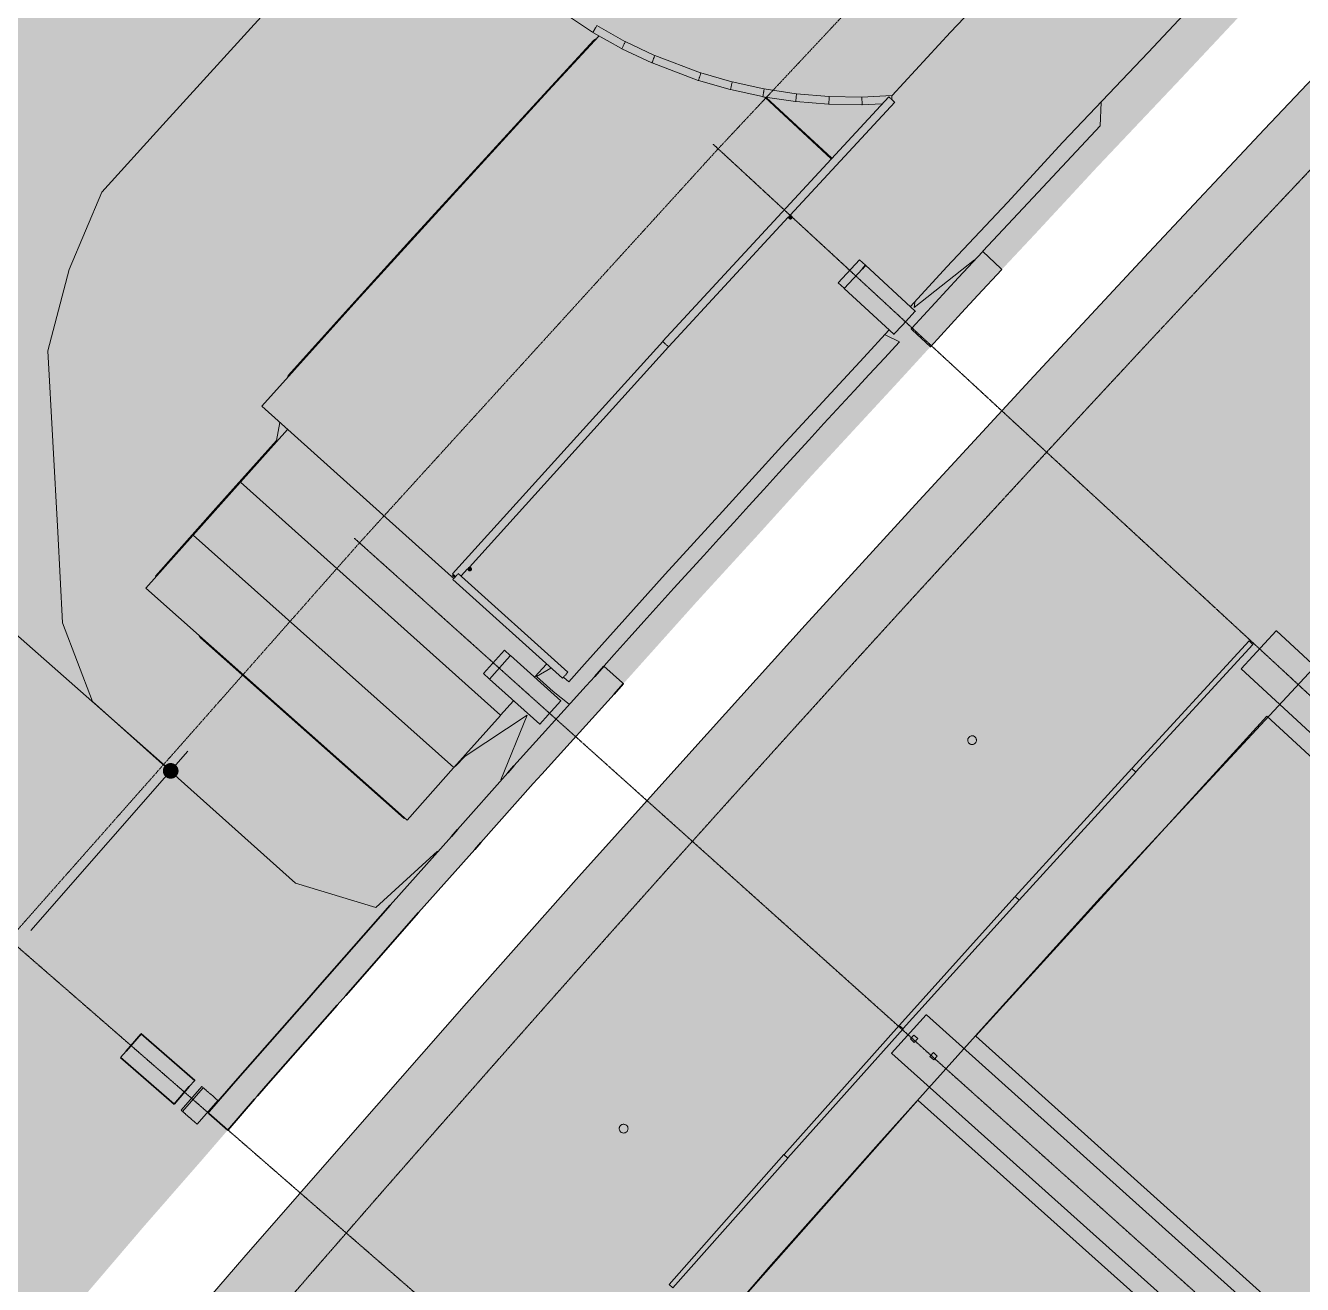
# Model space of a CAD drawing. Header units: millimetres. Extents: x -31757 to 121236, y -27283 to 59400.
# Drawn here: x 46395 to 53707, y 37704 to 44913 of the extents above; entities that cross this region are included whole.
import ezdxf

# ---------------------------------------------------------------- set-up
doc = ezdxf.new("R2010")
doc.units = ezdxf.units.MM
doc.linetypes.add('DASHDOT', pattern=[3.556, 2.54, -0.508, 0, -0.508])
doc.linetypes.add('PHANTOM', pattern=[6.35, 3.175, -0.635, 0.635, -0.635, 0.635, -0.635])
for name, color, linetype, lineweight in [('01_切断（構造・壁）', 7, 'Continuous', 35), ('02_切断（家具）', 8, 'Continuous', 18), ('06_部屋の色', 8, 'Continuous', 0), ('10_見えがかり', 7, 'Continuous', 13), ('11_見えがかり（家具）', 8, 'Continuous', 9), ('20_上部（屋根の外形・梁）', 8, 'PHANTOM', 9), ('40_通り芯', 1, 'DASHDOT', 9), ('50_寸法', 3, 'Continuous', 9)]:
    doc.layers.add(name, color=color, linetype=linetype, lineweight=lineweight)

msp = doc.modelspace()

# ---------------------------------------------------------------- hatches: boundary and pattern name
at = {"layer": '01_切断（構造・壁）'}
for points in [[(51985.9, 43516.9), (51984.3, 43515.2), (51847.2, 43368.9), (51754, 43267.3), (51577, 43074.2), (51472.4, 43170.9), (51466.9, 43176), (51470, 43179.4), (51737.1, 43470.7), (51874.4, 43617.2), (51876, 43619), (51980.4, 43522)], [(51083.1, 43407.9), (51186.5, 43519.9), (51205.3, 43540.2), (51489.7, 43277.5), (51416.5, 43198.2), (51367.6, 43145.3)], [(48482.6, 39876.4), (48531.5, 39932.2), (48833.4, 40269.6), (48868.9, 40309.3), (49156.6, 40634.8), (49190.4, 40673.1), (49605.1, 41131.8), (49653.9, 41185.8), (49705.9, 41243.9), (49706.5, 41244.6), (49812.4, 41149.2), (49818, 41144.2), (49817.4, 41143.5), (49765.3, 41085.3), (49350.9, 40626.9), (49302.1, 40573), (49002.7, 40234.2), (48967.5, 40194.4), (48678.2, 39871.2), (48644.2, 39833.2), (48229, 39358.6), (48180.1, 39302.8), (47771.1, 38839.6), (47722.9, 38785.1), (47705.1, 38764.4), (47553.1, 38588.5), (47443.9, 38683.6), (47440, 38687), (47445.8, 38693.7), (47610.1, 38884), (48019.4, 39347.4), (48067.6, 39402)], [(49051.8, 41170.9), (49153.6, 41284.4), (49172, 41304.9), (49459.8, 41046.8), (49387.8, 40966.6), (49339.6, 40912.8)], [(46939.3, 39003.7), (46970.7, 39039.7), (47057.5, 39139.5), (47363.8, 38872.7), (47332.6, 38836.9), (47245.6, 38737)]]:
    msp.add_hatch(color=7, dxfattribs=at).paths.add_polyline_path(points)
at = {"layer": '02_切断（家具）'}
for points in [[(50783.2, 43810), (50782.7, 43809.3), (50782.5, 43809), (50781.9, 43808.4), (50781.7, 43808.1), (50781, 43807.5), (50780.7, 43807.3), (50779.9, 43806.8), (50779.7, 43806.6), (50778.8, 43806.2), (50778.5, 43806), (50777.5, 43805.7), (50777.2, 43805.6), (50776.2, 43805.4), (50775.8, 43805.3), (50774.8, 43805.3), (50774.4, 43805.3), (50773.4, 43805.4), (50773.1, 43805.4), (50772.1, 43805.6), (50771.8, 43805.7), (50770.9, 43806), (50770.6, 43806.2), (50769.7, 43806.6), (50769.4, 43806.7), (50768.7, 43807.3), (50768.5, 43807.4), (50767.8, 43808), (50767.6, 43808.2), (50766.9, 43808.9), (50766.7, 43809.2), (50766.2, 43810), (50766, 43810.3), (50765.6, 43811.2), (50765.4, 43811.5), (50765.1, 43812.4), (50765, 43812.8), (50764.8, 43813.8), (50764.7, 43814.1), (50764.7, 43815.2), (50764.7, 43815.5), (50764.8, 43816.5), (50764.8, 43816.9), (50765, 43817.8), (50765.1, 43818.2), (50765.5, 43819.1), (50765.6, 43819.4), (50766, 43820.2), (50766.2, 43820.5), (50766.7, 43821.2), (50766.9, 43821.5), (50767.5, 43822.2), (50767.7, 43822.4), (50768.4, 43823), (50768.6, 43823.2), (50769.4, 43823.7), (50769.7, 43823.9), (50770.6, 43824.4), (50770.9, 43824.5), (50771.9, 43824.8), (50772.2, 43824.9), (50773.2, 43825.1), (50773.5, 43825.2), (50774.6, 43825.2), (50774.9, 43825.3), (50775.9, 43825.2), (50776.3, 43825.1), (50777.3, 43824.9), (50777.6, 43824.8), (50778.5, 43824.5), (50778.8, 43824.4), (50779.6, 43823.9), (50779.9, 43823.8), (50780.7, 43823.3), (50780.9, 43823.1), (50781.6, 43822.5), (50781.8, 43822.3), (50782.4, 43821.6), (50782.6, 43821.3), (50783.2, 43820.5), (50783.3, 43820.2), (50783.8, 43819.3), (50783.9, 43819), (50784.3, 43818.1), (50784.4, 43817.7), (50784.6, 43816.7), (50784.6, 43816.4), (50784.7, 43815.4), (50784.7, 43815), (50784.6, 43814), (50784.5, 43813.7), (50784.3, 43812.7), (50784.2, 43812.4), (50783.9, 43811.4), (50783.8, 43811.1), (50783.3, 43810.3)], [(48946.7, 41795.2), (48946.2, 41794.5), (48946, 41794.2), (48945.4, 41793.5), (48945.2, 41793.3), (48944.5, 41792.7), (48944.3, 41792.5), (48943.5, 41792), (48943.2, 41791.8), (48942.3, 41791.3), (48942, 41791.2), (48941, 41790.9), (48940.7, 41790.8), (48939.7, 41790.6), (48939.3, 41790.5), (48938.3, 41790.5), (48938, 41790.4), (48937, 41790.5), (48936.6, 41790.6), (48935.6, 41790.8), (48935.3, 41790.9), (48934.4, 41791.2), (48934.1, 41791.3), (48933.3, 41791.8), (48933, 41791.9), (48932.2, 41792.4), (48932, 41792.6), (48931.3, 41793.2), (48931.1, 41793.4), (48930.5, 41794.1), (48930.3, 41794.4), (48929.7, 41795.2), (48929.5, 41795.5), (48929.1, 41796.4), (48929, 41796.7), (48928.6, 41797.6), (48928.5, 41798), (48928.3, 41799), (48928.3, 41799.3), (48928.2, 41800.3), (48928.2, 41800.7), (48928.3, 41801.7), (48928.3, 41802), (48928.6, 41803), (48928.6, 41803.3), (48929, 41804.3), (48929.1, 41804.6), (48929.5, 41805.4), (48929.7, 41805.7), (48930.2, 41806.4), (48930.4, 41806.7), (48931, 41807.3), (48931.2, 41807.6), (48931.9, 41808.2), (48932.1, 41808.4), (48933, 41808.9), (48933.2, 41809.1), (48934.1, 41809.5), (48934.4, 41809.7), (48935.4, 41810), (48935.7, 41810.1), (48936.7, 41810.3), (48937.1, 41810.4), (48938.1, 41810.4), (48938.5, 41810.4), (48939.5, 41810.3), (48939.8, 41810.3), (48940.8, 41810.1), (48941.1, 41810), (48942, 41809.7), (48942.3, 41809.5), (48943.2, 41809.1), (48943.5, 41809), (48944.2, 41808.4), (48944.4, 41808.3), (48945.1, 41807.7), (48945.3, 41807.5), (48946, 41806.8), (48946.2, 41806.5), (48946.7, 41805.7), (48946.9, 41805.4), (48947.3, 41804.5), (48947.5, 41804.2), (48947.8, 41803.3), (48947.9, 41802.9), (48948.1, 41801.9), (48948.1, 41801.6), (48948.2, 41800.5), (48948.2, 41800.2), (48948.1, 41799.2), (48948.1, 41798.8), (48947.9, 41797.9), (48947.8, 41797.5), (48947.4, 41796.6), (48947.3, 41796.3), (48946.9, 41795.5)]]:
    msp.add_hatch(color=8, dxfattribs=at).paths.add_polyline_path(points)
at = {"layer": '06_部屋の色', "true_color": 0xf6e3a4}
h = msp.add_hatch(color=8, dxfattribs=at)
h.paths.add_polyline_path([(37121.8, 42081.2), (37460.6, 42484.9), (37800.4, 42887.9), (36072.4, 44348.7), (39234.8, 48988.5), (39431.2, 49276.7), (39322.7, 49373.6), (39316.9, 49378.8), (39496.9, 49642.9), (39611.1, 49540.6), (39795.6, 49811.2), (39687.3, 49908.5), (39681.5, 49913.7), (39861.6, 50178), (39975.6, 50075.3), (40009.7, 50125.4), (40040.8, 50171), (41255.9, 51953.7), (41148.6, 52052.4), (41142.8, 52057.7), (41323.5, 52322.9), (41429.2, 52225.4), (41436.5, 52218.7), (41621.7, 52490.5), (41514.7, 52589.5), (41508.9, 52594.8), (41689.8, 52860.2), (41802.5, 52755.7), (41822.1, 52784.5), (42460.9, 53721.7), (42489.9, 53764.2), (42585.7, 53895.5), (42599.7, 53914.6), (42604.4, 53920.3), (42708.9, 54045.6), (42719.4, 54058.2), (42787.8, 54136.5), (42789.9, 54138.9), (42851.9, 54248.7), (42853.6, 54251.8), (42853.6, 54251.9), (42855.9, 54255.5), (43006.4, 54494.7), (43009, 54498), (43179.6, 54718.9), (43182.4, 54721.9), (43373.5, 54925.4), (43376.6, 54928.2), (43586.3, 55112.4), (43589.7, 55114.8), (43816, 55278.1), (43817.8, 55279.1), (44024.5, 55399.8), (44060.7, 55420.9), (44277.9, 55521.2), (44317.9, 55539.6), (44543.7, 55618.6), (44585.3, 55633.1), (44817.7, 55690), (44860.4, 55700.5), (45097.2, 55734.8), (45139.9, 55741), (45140.7, 55741.1), (45144.9, 55741.3), (45427.3, 55754.9), (45483, 55754.9), (47818.2, 55754.5), (47818.4, 55903), (47818.4, 55906.5), (51414.4, 55906), (51414.2, 55759.5), (51414.2, 55754), (51454.3, 55754), (51465.9, 55754), (54573.7, 55753.6), (54613.5, 55753.6), (54615.4, 55753.6), (54621.5, 55753.6), (54623.5, 55753.5), (54625.5, 55753.4), (54626, 55753.3), (54921.2, 55738.5), (54925.4, 55737.8), (55213.9, 55693.9), (55218.1, 55692.9), (55500.8, 55620.2), (55504.7, 55618.8), (55778.8, 55518.2), (55782.5, 55516.4), (56045.2, 55388.7), (56048.5, 55386.6), (56297.2, 55233.1), (56300.2, 55230.8), (56532.3, 55053.1), (56533.1, 55052.3), (56744.8, 54853.6), (56751, 54847.7), (56772.1, 54825.8), (56777.2, 54820.5), (56821.3, 54774.8), (56991.9, 54597.6), (59427.7, 52068.4), (59746.8, 51737.1), (59781.4, 51701.1), (59794.3, 51687.7), (59792.1, 51685.6), (59685.5, 51582.1), (59787.6, 51476.3), (59791.1, 51472.7), (59705, 51389), (59196, 50899.2), (59143.7, 50847.7), (59044.4, 50949.6), (59037.6, 50956.5), (59034, 50953), (59033.8, 50952.8), (59033.1, 50952.1), (59029.9, 50949), (58743.2, 50666.6), (58401.6, 50334.7), (58400.1, 50333.3), (58394.2, 50327.5), (57903.5, 49839.6), (57892.9, 49829), (57459.3, 49402), (57563.5, 49297.4), (57566.6, 49294.3), (57502.7, 49231.4), (57154, 48880), (56803.1, 48530.9), (56319, 48038.3), (56153.9, 47871.8), (56045.6, 47978.5), (55701.8, 47631.8), (55695.6, 47625.4), (55514.2, 47438.2), (55619.3, 47335.4), (55622.9, 47331.9), (55470.9, 47175.2), (55131.2, 46829.4), (54643.1, 46321.1), (54162.4, 45825.1), (53814.8, 45458.4), (53742.7, 45383.3), (53637.7, 45483.3), (53632.6, 45488.1), (53421.1, 45267.7), (53527.7, 45166.4), (53531.3, 45163), (53479.2, 45108.7), (52996.9, 44594.7), (52522.1, 44093.2), (52295.7, 43848.7), (52189.7, 43947.7), (52184.5, 43952.5), (52071.6, 43830.4), (52067.7, 43826.3), (51742.6, 43479.6), (51737.9, 43474.5), (51735.6, 43472.1), (51731.2, 43467.3), (51729.8, 43465.8), (51272.8, 42967.2), (51268.6, 42962.6), (50788.3, 42443.3), (50777.9, 42432.1), (50470.8, 42092.4), (50464.2, 42085.1), (50122.7, 41712.2), (49662.4, 41198.3), (49653.5, 41188.4), (49653.4, 41188.2), (49652.4, 41187.1), (49194.4, 40680.5), (49188.9, 40674.4), (48872.2, 40316), (48867.4, 40310.6), (48534.9, 39939.1), (48530, 39933.5), (48072.9, 39411.1), (48066.1, 39403.3), (47608.6, 38885.3), (47437.2, 38686.8), (47550, 38588.5), (47551.8, 38587), (47406.2, 38418.2), (47073.7, 38037.8), (46615.8, 37502), (46164.6, 36979.1), (45852.2, 36608.5), (45590.5, 36302.3), (44600.9, 37138.8), (44291.6, 37400.2), (44789.6, 37987.1), (45302.9, 38587.4), (45805.3, 39170.5), (46309.8, 39751.7), (43444.8, 42248), (42931, 41656.2), (42419.5, 41062.4), (41910.1, 40466.8), (41389.8, 39853.7), (41349.7, 39806.3), (43641.2, 37870.2), (43189.5, 37333.6), (42700.5, 36748.6), (42375.7, 36357.7), (41893.4, 35773.6), (41891, 35772), (41887.6, 35772.2), (35947.6, 40658.3), (35945.8, 40661.7), (35947, 40665.4), (36615.4, 41474)])
h.paths.add_polyline_path([(52361.6, 48399.8), (52291.4, 48477.5), (52216.2, 48550.4), (52136.5, 48618.2), (52052.4, 48680.7), (51964.5, 48737.5), (51873, 48788.5), (51778.4, 48833.3), (51681.1, 48871.9), (51581.5, 48904.1), (51479.9, 48929.6), (51376.9, 48948.5), (51272.9, 48960.5), (51168.3, 48965.8), (51063.6, 48964.2), (50959.3, 48955.8), (50855.7, 48940.5), (50753.4, 48918.5), (50652.7, 48889.9), (50554, 48854.7), (50457.9, 48813.2), (50364.7, 48765.4), (50274.8, 48711.7), (50188.7, 48652.2), (50106.6, 48587.2), (50029, 48517), (49956.1, 48441.8), (49888.3, 48362.1), (49825.8, 48278), (49769, 48190.1), (49718, 48098.7), (49673.1, 48004), (49634.5, 47906.7), (49602.4, 47807.1), (49576.8, 47705.5), (49558, 47602.6), (49545.9, 47498.5), (49540.7, 47393.9), (49542.3, 47289.3), (49550.7, 47184.9), (49566, 47081.3), (49588, 46978.9), (49616.6, 46878.3), (49651.8, 46779.6), (49693.3, 46683.5), (49741, 46590.4), (49794.7, 46500.5), (49854.2, 46414.3), (49919.2, 46332.3), (49989.5, 46254.6), (50064.6, 46181.7), (50144.4, 46113.9), (50228.4, 46051.4), (50316.4, 45994.6), (50407.8, 45943.6), (50502.4, 45898.7), (50599.7, 45860.2), (50699.4, 45828), (50801, 45802.5), (50903.9, 45783.6), (51007.9, 45771.5), (51112.5, 45766.3), (51217.2, 45767.9), (51321.5, 45776.3), (51425.1, 45791.6), (51527.5, 45813.6), (51628.2, 45842.2), (51726.8, 45877.4), (51822.9, 45918.9), (51916.1, 45966.6), (52006, 46020.4), (52092.1, 46079.9), (52174.2, 46144.9), (52251.9, 46215.1), (52324.8, 46290.2), (52392.6, 46370), (52455.1, 46454.1), (52511.9, 46542), (52562.8, 46633.4), (52607.7, 46728.1), (52646.3, 46825.4), (52678.4, 46925), (52704, 47026.6), (52722.8, 47129.5), (52734.9, 47233.5), (52740.2, 47338.1), (52738.6, 47442.8), (52730.1, 47547.1), (52714.9, 47650.8), (52692.9, 47753.1), (52664.3, 47853.8), (52629.1, 47952.5), (52587.5, 48048.6), (52539.8, 48141.7), (52486.1, 48231.6), (52426.6, 48317.8)], flags=0)
at = {"layer": '10_見えがかり'}
for points in [[(40065.8, 29151), (40066.1, 29150.7), (40327.1, 28949.1), (40328.7, 28948), (40330.4, 28947), (40332.2, 28946.2), (40334, 28945.6), (40335.9, 28945.2), (40337.9, 28945), (40339.9, 28944.9), (40341.8, 28945.1), (40343.7, 28945.4), (40345.6, 28946), (40347.5, 28946.7), (40349.2, 28947.6), (40350.9, 28948.6), (40352.4, 28949.8), (40353.8, 28951.2), (40355.1, 28952.7), (40882.9, 29633), (41480, 30395.1), (42080.6, 31154.4), (42684.8, 31910.9), (43292.6, 32664.5), (43903.9, 33415.2), (44518.8, 34163), (45137.2, 34907.9), (45759.1, 35650), (46384.5, 36389), (47013.3, 37125.1), (47645.6, 37858.3), (48281.4, 38588.4), (48920.6, 39315.6), (49563.2, 40039.7), (50209.3, 40760.8), (50858.7, 41478.8), (51511.5, 42193.7), (52167.7, 42905.6), (52827.2, 43614.4), (53490, 44320), (54156.2, 45022.6), (54825.7, 45721.9), (55498.4, 46418.1), (56174.5, 47111.2), (56853.8, 47801), (57536.3, 48487.6), (58222.1, 49171), (58911.1, 49851.2), (59603.3, 50528.1), (60298.6, 51201.7), (60374.8, 51274.8), (60376.2, 51276.3), (60377.4, 51277.8), (60378.4, 51279.5), (60379.3, 51281.3), (60380, 51283.1), (60380.5, 51285), (60380.8, 51286.9), (60381, 51288.9), (60380.9, 51290.8), (60380.7, 51292.8), (60380.2, 51294.7), (60379.6, 51296.6), (60378.8, 51298.4), (60377.8, 51300.1), (60376.7, 51301.7), (60375.4, 51303.1), (60146.7, 51540.7), (60146.4, 51541), (60146.7, 51541.4), (60833.4, 52199.6), (61523.6, 52855.1), (62216.8, 53507.4), (62913, 54156.4), (63612.2, 54802.2), (64314.4, 55444.8), (65019.2, 56083.8), (65019.6, 56084.1), (65019.9, 56083.8), (65254.1, 55824.3), (66795, 54116.9), (66795, 54116.8), (75537.8, 44429), (75538.1, 44428.7), (75537.8, 44428.3), (75105, 44023.6), (75104.9, 44023.5), (73057.4, 42142.5), (73057.2, 42142.3), (71040.6, 40228.6), (71040.4, 40228.4), (69052.1, 38285.4), (69051.8, 38285.2), (67092.1, 36313.2), (67091.9, 36313), (65161.3, 34312.7), (65161.1, 34312.4), (63259.9, 32284), (63259.7, 32283.8), (61388.4, 30227.8), (61388.2, 30227.6), (59547.2, 28144.4), (59547, 28144.1), (57736.7, 26034.2), (57736.5, 26034), (55957.3, 23897.8), (55957.1, 23897.6), (54209.3, 21735.6), (54209.1, 21735.4), (52493.2, 19548.1), (52493, 19547.9), (50809.2, 17335.7), (50809, 17335.4), (49157.8, 15098.8), (49157.6, 15098.5), (47539.3, 12838), (47539.1, 12837.8), (45954.1, 10553.8), (45953.9, 10553.6), (44402.4, 8246.6), (44402.2, 8246.4), (42884.7, 5917), (42884.5, 5916.8), (41401.3, 3565.6), (41401.2, 3565.4), (40433.8, 2047.8), (40433.5, 2047.4), (40433, 2047.5), (34030.2, 4749.4), (34030.2, 4749.4), (26699.8, 7843.7), (26699.5, 7843.8), (26030.8, 8156.6), (26029.7, 8157.2), (26026.2, 8159.4), (26025.8, 8159.7), (26026, 8160.1), (26672.5, 9168.4), (26672.6, 9168.6), (28072.1, 11401.4), (28073.1, 11403.1), (28073.8, 11404.9), (28074.5, 11406.8), (28074.9, 11408.7), (28075.1, 11410.7), (28075.1, 11412.7), (28075, 11414.6), (28074.6, 11416.6), (28074.1, 11418.5), (28073.4, 11420.3), (28072.5, 11422), (28071.4, 11423.7), (28070.2, 11425.2), (28068.8, 11426.7), (28067.3, 11427.9), (28065.7, 11429), (27872.5, 11548.5), (27872.1, 11548.7), (27872.4, 11549.1), (28386.1, 12375.7), (28904.1, 13200.3), (29425.9, 14022.4), (29951.7, 14842.1), (30481.3, 15659.2), (31014.8, 16473.8), (31552.1, 17285.9), (32093.3, 18095.5), (32638.3, 18902.5), (33187.1, 19706.8), (33739.7, 20508.6), (34296.1, 21307.8), (34856.3, 22104.3), (35420.2, 22898.1), (35987.9, 23689.3), (36559.3, 24477.8), (37134.5, 25263.5), (37713.4, 26046.5), (38295.9, 26826.8), (38882.2, 27604.3), (39472.1, 28379.1), (40065.5, 29150.6)], [(42365.7, 53851.9), (42479.8, 54008.2), (42603.8, 54156.9), (42665.2, 54227.2), (42723, 54329.7), (42881.7, 54581.9), (43063.8, 54817.6), (43267.7, 55034.8), (43491.5, 55231.4), (43733.1, 55405.6), (43990.3, 55555.9), (44260.8, 55680.7), (44542, 55779), (44831.3, 55849.9), (45113.4, 55890.8), (45126.1, 55892.6), (45423.7, 55906.9), (47816.4, 55906.5), (52850.6, 55905.8), (53007.7, 55905.8), (53241.3, 55905.8), (54357.6, 55905.6), (54625.4, 55905.6), (54627.5, 55905.5), (55040.7, 55905.4), (55250.6, 55873.5), (55555.2, 55795.2), (55850.5, 55686.8), (56133.5, 55549.2), (56401.1, 55384), (56650.9, 55192.8), (56879.6, 54978), (60015.9, 51721.4), (59993.6, 51699.9), (60382.1, 51296.5), (60274, 51192.5), (59901.1, 51579.6), (59829.4, 51510), (59704.9, 51389), (59196, 50899.2), (58999.5, 50705.7), (58849.5, 50557.9), (58500.7, 50219.1), (57999.8, 49721), (57502.7, 49231.4), (57154, 48880), (57142.7, 48868.8), (56815.3, 48543.2), (56309.1, 48028.2), (56152.5, 47870.4), (55810.5, 47525.5), (55485.3, 47190), (55131.2, 46829.4), (54643.1, 46321.1), (54162.4, 45825.1), (53814.8, 45458.4), (53606.4, 45241.3), (53532.7, 45164.4), (53479.2, 45108.7), (52996.9, 44594.7), (52522, 44093.2), (52294.3, 43847.3), (52178.7, 43722.5), (51847.2, 43368.9), (51380.5, 42859.8), (50890.2, 42329.6), (50576.8, 41983), (50235.5, 41610.4), (49818, 41144.2), (49765.3, 41085.3), (49302.1, 40573), (48967.5, 40194.4), (48644.2, 39833.2), (48180.1, 39302.8), (47722.9, 38785.1), (47553.1, 38588.5), (47392.7, 38402.7), (47073.7, 38037.8), (46615.8, 37502), (46164.6, 36979.1), (45838.8, 36592.9), (45535.2, 36237.6), (45072.4, 35683.3), (44616.2, 35141.8), (44319.2, 34781), (43995.5, 34393), (43550.1, 33846.7), (43111.2, 33313.5), (42801, 32927.8), (42488.3, 32544), (42053.7, 31998.2), (41611.1, 31447.6), (41310.8, 31065.1), (41007.9, 30684.7), (40574.4, 30126.9), (40138.2, 29571.3), (39909.1, 29272.3), (39891.6, 29285.9), (39872.6, 29261.3), (32761.7, 34756.3), (32608.6, 34882.9), (32463.8, 35019.5), (32328.3, 35165.4), (32202.6, 35319.9), (32087.4, 35482.2), (31983, 35651.8), (31890.1, 35827.9), (31808.8, 36009.7), (31739.7, 36196.4), (31683.1, 36387.3), (31639, 36581.5), (31607.8, 36778.1), (31589.6, 36976.4), (31584.5, 37175.4), (31592.4, 37374.4), (31613.3, 37572.4), (31647.3, 37768.6), (31694, 37962.1), (31753.3, 38152.2), (31825, 38338), (31895.9, 38490.9), (32118.9, 38816.4), (32136.5, 38844), (35925.4, 44403), (36028.1, 44553.6), (36318, 44979), (36378.3, 45067.4), (36524.9, 45282.6), (37696.6, 47001.6), (39118.1, 49087.1), (39858, 50172.7), (39862.7, 50179.7), (40319.1, 50849.2), (40623.3, 51295.5), (40989.2, 51832.4), (41141.4, 52055.7), (41297.5, 52284.7)]]:
    msp.add_hatch(color=8, dxfattribs=at).paths.add_polyline_path(points)
at = {"layer": '50_寸法'}
msp.add_hatch(color=7, dxfattribs=at).paths.add_polyline_path([(47261.2, 40617), (47255, 40610.7), (47247.8, 40605.7), (47239.7, 40602.2), (47231.1, 40600.3), (47222.2, 40600.2), (47213.6, 40601.8), (47205.4, 40605), (47198, 40609.8), (47191.6, 40615.9), (47186.6, 40623.2), (47183.1, 40631.3), (47181.3, 40639.9), (47181.1, 40648.7), (47182.7, 40657.4), (47186, 40665.6), (47190.8, 40673), (47196.9, 40679.4), (47204.2, 40684.4), (47212.3, 40687.9), (47220.9, 40689.7), (47229.7, 40689.9), (47238.4, 40688.3), (47246.6, 40685), (47254, 40680.2), (47260.3, 40674.1), (47265.3, 40666.8), (47268.8, 40658.7), (47270.7, 40650.1), (47270.8, 40641.3), (47269.2, 40632.6), (47266, 40624.4)])

# ---------------------------------------------------------------- linework, layer by layer
at = {"layer": '01_切断（構造・壁）'}
for points in [[(51985.9, 43516.9), (51984.3, 43515.2), (51847.2, 43368.9), (51754, 43267.3), (51577, 43074.2), (51472.4, 43170.9), (51466.9, 43176), (51470, 43179.4), (51737.1, 43470.7), (51874.4, 43617.2), (51876, 43619), (51980.4, 43522), (51985.9, 43516.9)], [(51083.1, 43407.9), (51186.5, 43519.9), (51205.3, 43540.2), (51489.7, 43277.5), (51416.5, 43198.2), (51367.6, 43145.3), (51083.1, 43407.9)], [(48482.6, 39876.4), (48531.5, 39932.2), (48833.4, 40269.6), (48868.9, 40309.3), (49156.6, 40634.8), (49190.4, 40673.1), (49605.1, 41131.8), (49653.9, 41185.8), (49705.9, 41243.9), (49706.5, 41244.6), (49812.4, 41149.2), (49818, 41144.2), (49817.4, 41143.5), (49765.3, 41085.3), (49350.9, 40626.9), (49302.1, 40573), (49002.7, 40234.2), (48967.5, 40194.4), (48678.2, 39871.2), (48644.2, 39833.2), (48229, 39358.6), (48180.1, 39302.8), (47771.1, 38839.6), (47722.9, 38785.1), (47705.1, 38764.4), (47553.1, 38588.5), (47443.9, 38683.6), (47440, 38687), (47445.8, 38693.7), (47610.1, 38884), (48019.4, 39347.4), (48067.6, 39402), (48482.6, 39876.4)], [(49051.8, 41170.9), (49153.6, 41284.4), (49172, 41304.9), (49459.8, 41046.8), (49387.8, 40966.6), (49339.6, 40912.8), (49051.8, 41170.9)], [(46939.3, 39003.7), (46970.7, 39039.7), (47057.5, 39139.5), (47363.8, 38872.7), (47332.6, 38836.9), (47245.6, 38737), (46939.3, 39003.7)]]:
    msp.add_lwpolyline(points, dxfattribs=at)
at = {"layer": '02_切断（家具）'}
for points in [[(50783.2, 43810), (50782.7, 43809.3), (50782.5, 43809), (50781.9, 43808.4), (50781.7, 43808.1), (50781, 43807.5), (50780.7, 43807.3), (50779.9, 43806.8), (50779.7, 43806.6), (50778.8, 43806.2), (50778.5, 43806), (50777.5, 43805.7), (50777.2, 43805.6), (50776.2, 43805.4), (50775.8, 43805.3), (50774.8, 43805.3), (50774.4, 43805.3), (50773.4, 43805.4), (50773.1, 43805.4), (50772.1, 43805.6), (50771.8, 43805.7), (50770.9, 43806), (50770.6, 43806.2), (50769.7, 43806.6), (50769.4, 43806.7), (50768.7, 43807.3), (50768.5, 43807.4), (50767.8, 43808), (50767.6, 43808.2), (50766.9, 43808.9), (50766.7, 43809.2), (50766.2, 43810), (50766, 43810.3), (50765.6, 43811.2), (50765.4, 43811.5), (50765.1, 43812.4), (50765, 43812.8), (50764.8, 43813.8), (50764.7, 43814.1), (50764.7, 43815.2), (50764.7, 43815.5), (50764.8, 43816.5), (50764.8, 43816.9), (50765, 43817.8), (50765.1, 43818.2), (50765.5, 43819.1), (50765.6, 43819.4), (50766, 43820.2), (50766.2, 43820.5), (50766.7, 43821.2), (50766.9, 43821.5), (50767.5, 43822.2), (50767.7, 43822.4), (50768.4, 43823), (50768.6, 43823.2), (50769.4, 43823.7), (50769.7, 43823.9), (50770.6, 43824.4), (50770.9, 43824.5), (50771.9, 43824.8), (50772.2, 43824.9), (50773.2, 43825.1), (50773.5, 43825.2), (50774.6, 43825.2), (50774.9, 43825.3), (50775.9, 43825.2), (50776.3, 43825.1), (50777.3, 43824.9), (50777.6, 43824.8), (50778.5, 43824.5), (50778.8, 43824.4), (50779.6, 43823.9), (50779.9, 43823.8), (50780.7, 43823.3), (50780.9, 43823.1), (50781.6, 43822.5), (50781.8, 43822.3), (50782.4, 43821.6), (50782.6, 43821.3), (50783.2, 43820.5), (50783.3, 43820.2), (50783.8, 43819.3), (50783.9, 43819), (50784.3, 43818.1), (50784.4, 43817.7), (50784.6, 43816.7), (50784.6, 43816.4), (50784.7, 43815.4), (50784.7, 43815), (50784.6, 43814), (50784.5, 43813.7), (50784.3, 43812.7), (50784.2, 43812.4), (50783.9, 43811.4), (50783.8, 43811.1), (50783.3, 43810.3), (50783.2, 43810)], [(48946.7, 41795.2), (48946.2, 41794.5), (48946, 41794.2), (48945.4, 41793.5), (48945.2, 41793.3), (48944.5, 41792.7), (48944.3, 41792.5), (48943.5, 41792), (48943.2, 41791.8), (48942.3, 41791.3), (48942, 41791.2), (48941, 41790.9), (48940.7, 41790.8), (48939.7, 41790.6), (48939.3, 41790.5), (48938.3, 41790.5), (48938, 41790.4), (48937, 41790.5), (48936.6, 41790.6), (48935.6, 41790.8), (48935.3, 41790.9), (48934.4, 41791.2), (48934.1, 41791.3), (48933.3, 41791.8), (48933, 41791.9), (48932.2, 41792.4), (48932, 41792.6), (48931.3, 41793.2), (48931.1, 41793.4), (48930.5, 41794.1), (48930.3, 41794.4), (48929.7, 41795.2), (48929.5, 41795.5), (48929.1, 41796.4), (48929, 41796.7), (48928.6, 41797.6), (48928.5, 41798), (48928.3, 41799), (48928.3, 41799.3), (48928.2, 41800.3), (48928.2, 41800.7), (48928.3, 41801.7), (48928.3, 41802), (48928.6, 41803), (48928.6, 41803.3), (48929, 41804.3), (48929.1, 41804.6), (48929.5, 41805.4), (48929.7, 41805.7), (48930.2, 41806.4), (48930.4, 41806.7), (48931, 41807.3), (48931.2, 41807.6), (48931.9, 41808.2), (48932.1, 41808.4), (48933, 41808.9), (48933.2, 41809.1), (48934.1, 41809.5), (48934.4, 41809.7), (48935.4, 41810), (48935.7, 41810.1), (48936.7, 41810.3), (48937.1, 41810.4), (48938.1, 41810.4), (48938.5, 41810.4), (48939.5, 41810.3), (48939.8, 41810.3), (48940.8, 41810.1), (48941.1, 41810), (48942, 41809.7), (48942.3, 41809.5), (48943.2, 41809.1), (48943.5, 41809), (48944.2, 41808.4), (48944.4, 41808.3), (48945.1, 41807.7), (48945.3, 41807.5), (48946, 41806.8), (48946.2, 41806.5), (48946.7, 41805.7), (48946.9, 41805.4), (48947.3, 41804.5), (48947.5, 41804.2), (48947.8, 41803.3), (48947.9, 41802.9), (48948.1, 41801.9), (48948.1, 41801.6), (48948.2, 41800.5), (48948.2, 41800.2), (48948.1, 41799.2), (48948.1, 41798.8), (48947.9, 41797.9), (48947.8, 41797.5), (48947.4, 41796.6), (48947.3, 41796.3), (48946.9, 41795.5), (48946.7, 41795.2)]]:
    msp.add_lwpolyline(points, dxfattribs=at)
at = {"layer": '10_見えがかり'}
for points in [[(47013.3, 37125.1), (47645.6, 37858.3), (48281.4, 38588.4), (48920.6, 39315.6), (49563.2, 40039.7), (50209.3, 40760.8), (50858.7, 41478.8), (51511.5, 42193.7), (52167.7, 42905.6), (52827.2, 43614.4), (53490, 44320), (54156.2, 45022.6), (54825.7, 45721.9), (55498.4, 46418.1), (56174.5, 47111.2), (56853.8, 47801), (57536.3, 48487.6), (58222.1, 49171), (58911.1, 49851.2)], [(47013.3, 37125.1), (47645.6, 37858.3), (48281.4, 38588.4), (48920.6, 39315.6), (49563.2, 40039.7), (50209.3, 40760.8), (50858.7, 41478.8), (51511.5, 42193.7), (52167.7, 42905.6), (52827.2, 43614.4), (53490, 44320), (54156.2, 45022.6), (54825.7, 45721.9), (55498.4, 46418.1), (56174.5, 47111.2), (56853.8, 47801), (57536.3, 48487.6), (58222.1, 49171), (58911.1, 49851.2)], [(61207.5, 48879.9), (60539.4, 48226.6), (60539.2, 48226.4), (57506.7, 45183.1), (57506.6, 45182.9), (57148.7, 44816.1), (57148.6, 44816), (56483.5, 44127.6), (56483.4, 44127.6), (55821.5, 43436.1), (55821.4, 43436), (55481.7, 43077.7), (55481.5, 43077.6), (52547.9, 39917.7), (52547.8, 39917.5), (51918.8, 39222), (51918.7, 39222), (51280, 38509), (51279.9, 38509), (50665.1, 37816.2), (50664.9, 37816), (47841.6, 34550.4)], [(53355.1, 41229.5), (53355.4, 41229.8), (53556.6, 41447.7), (53557, 41448), (53557.3, 41447.7), (62322.3, 33340.5), (62322.6, 33340.1), (62323, 33339.8), (62322.7, 33339.4), (62133.3, 33134.4), (62132.9, 33134.1), (62132.6, 33134.4), (53355.8, 41228.8), (53355.4, 41229.1), (53355.1, 41229.5)], [(60521.2, 31318.8), (51836.9, 39126.4), (51836, 39127.2), (51835.7, 39127.6), (51836, 39127.9), (53502.1, 40958.5), (53502.4, 40958.8), (53502.8, 40958.5), (53503.6, 40957.8), (62092.1, 33044.7)], [(51791.1, 40828.3), (51792.2, 40831.4), (51793.7, 40834.2), (51795.4, 40836.6), (51797.4, 40838.9), (51799.8, 40840.9), (51802.5, 40842.7), (51805.5, 40844.2), (51808.8, 40845.3), (51812.2, 40845.9), (51815.6, 40846.1), (51819, 40845.7), (51822.3, 40845), (51825.3, 40843.8), (51828.1, 40842.4), (51830.5, 40840.6), (51832.8, 40838.6), (51834.8, 40836.2), (51836.7, 40833.5), (51838.1, 40830.5), (51839.2, 40827.3), (51839.8, 40823.9), (51840, 40820.5), (51839.7, 40817.1), (51838.9, 40813.8), (51837.8, 40810.7), (51836.3, 40808), (51834.5, 40805.5), (51830.2, 40801.2), (51824.4, 40797.9), (51821.2, 40796.8), (51817.8, 40796.2), (51814.4, 40796.1), (51811, 40796.4), (51807.7, 40797.1), (51804.7, 40798.3), (51801.9, 40799.8), (51799.4, 40801.5), (51797.2, 40803.5), (51795.1, 40805.9), (51793.3, 40808.6), (51791.8, 40811.6), (51790.8, 40814.8), (51790.1, 40818.2), (51790, 40821.7), (51790.3, 40825.1), (51791.1, 40828.3)], [(51353.8, 39027.3), (51354.1, 39027.7), (51552.1, 39248.5), (51552.4, 39248.8), (51552.8, 39248.5), (51553.2, 39248.2), (60435.8, 31270.1), (60436.1, 31269.7), (60435.8, 31269.4), (60249.5, 31061.6), (60249.1, 31061.2), (60248.8, 31061.5), (51354.5, 39026.7), (51354.1, 39027), (51353.8, 39027.3)], [(47292.6, 38696.1), (47291.8, 38696.7), (47289.1, 38699.1), (47286.4, 38701.5), (47404.6, 38837.2), (47407.3, 38834.9), (47410, 38832.5), (47410.3, 38832.2), (47410.8, 38831.8)], [(47308.1, 38682.5), (47306.9, 38683.6), (47305.1, 38685.2), (47302.4, 38687.6), (47301, 38688.8), (47299.6, 38690), (47296.9, 38692.4), (47296.2, 38693), (47294.1, 38694.8), (47412.3, 38830.5), (47413.7, 38829.3), (47415.1, 38828.1), (47417.8, 38825.7), (47418, 38825.6), (47419.2, 38824.5), (47420.6, 38823.3), (47423.3, 38820.9), (47425.2, 38819.3), (47426.1, 38818.5), (47426.3, 38818.3), (47427, 38817.7), (47428.8, 38816.2), (47429.2, 38815.8), (47431.5, 38813.8), (47436.5, 38809.4), (47437, 38809), (47439.5, 38806.9), (47442, 38804.7), (47444.5, 38802.5), (47446.9, 38800.4), (47449.2, 38798.4), (47450.7, 38797.1), (47451.9, 38796), (47452.4, 38795.6), (47454.4, 38793.9), (47455, 38793.4), (47455.3, 38793.1), (47455.5, 38792.9), (47468.4, 38781.7), (47474.5, 38776.3), (47475.5, 38775.5), (47476.9, 38774.3), (47482.4, 38769.5), (47484.9, 38767.3), (47486.7, 38765.7), (47492.3, 38760.9), (47493, 38760.3), (47493, 38760.2), (47494.4, 38759.1), (47494.4, 38759.1), (47495, 38758.5), (47495.7, 38757.9), (47495.7, 38757.9), (47496.4, 38757.3), (47378.2, 38621.5), (47377.5, 38622.1), (47376.8, 38622.7), (47376.2, 38623.3), (47376.2, 38623.3), (47376.1, 38623.3), (47375.5, 38623.9), (47374.8, 38624.5), (47374.8, 38624.5), (47374.1, 38625.1), (47368.5, 38630), (47366.7, 38631.6), (47364.2, 38633.7), (47362.9, 38634.9), (47358.7, 38638.5), (47355.2, 38641.6), (47351.7, 38644.6), (47346.1, 38649.5), (47340.5, 38654.4), (47339.3, 38655.4), (47338.2, 38656.4), (47337.3, 38657.1), (47336.8, 38657.6), (47336, 38658.3), (47333.7, 38660.3), (47331.2, 38662.4), (47330.8, 38662.8), (47322.1, 38670.3), (47311.5, 38679.6), (47310.6, 38680.4), (47308.1, 38682.5)], [(49865.6, 36903.8), (51504.7, 38758.5), (51505, 38758.9), (51505.4, 38758.6), (51506.2, 38757.8), (60209.6, 30971.3)], [(49795.8, 38603.6), (49796.9, 38606.6), (49798.4, 38609.4), (49800.1, 38611.9), (49802.1, 38614.1), (49804.5, 38616.2), (49807.2, 38618), (49810.2, 38619.4), (49813.5, 38620.5), (49816.9, 38621.1), (49820.3, 38621.3), (49823.7, 38621), (49827, 38620.2), (49830, 38619.1), (49832.8, 38617.6), (49835.2, 38615.9), (49837.5, 38613.9), (49839.6, 38611.5), (49841.4, 38608.8), (49842.8, 38605.8), (49843.9, 38602.5), (49844.5, 38599.1), (49844.7, 38595.7), (49844.4, 38592.3), (49843.6, 38589), (49842.5, 38586), (49841, 38583.2), (49839.2, 38580.7), (49834.9, 38576.4), (49829.1, 38573.2), (49825.9, 38572.1), (49822.5, 38571.5), (49819.1, 38571.3), (49815.7, 38571.6), (49812.4, 38572.4), (49809.4, 38573.5), (49806.6, 38575), (49804.1, 38576.7), (49801.9, 38578.8), (49799.8, 38581.1), (49798, 38583.8), (49796.5, 38586.8), (49795.5, 38590.1), (49794.8, 38593.5), (49794.7, 38596.9), (49795, 38600.3), (49795.8, 38603.6)]]:
    msp.add_lwpolyline(points, dxfattribs=at)
at = {"layer": '11_見えがかり（家具）'}
for points in [[(51356.4, 44512.3), (51692.1, 44874.7), (52168.3, 45377.6), (52652.3, 45893.5), (52991.1, 46246.5), (53339.2, 46613.8), (53823.5, 47113.5), (54002, 47299.4)], [(46644.3, 43516.3), (46832, 43959.1), (47180.1, 44345), (47879.9, 45113.6), (48231.2, 45496.7), (48583.6, 45878.7), (48626, 45909)], [(53399.4, 45372.3), (53317.5, 45287), (52822.5, 44759.5), (52335, 44244.6), (52016.9, 43900.8), (51671.2, 43532.1), (51462.9, 43304.9)], [(49641.9, 44874.5), (49406.8, 45032), (49411, 45038.2), (49413, 45041.3), (49415.1, 45044.4), (49417.2, 45047.5), (49421.4, 45053.8), (49423.5, 45056.9), (49431.8, 45069.4)], [(49808, 44781.8), (49643.6, 44873.5), (49649.1, 44883.3), (49650.9, 44886.6), (49656.4, 44896.4), (49657.4, 44898.3), (49658.2, 44899.7), (49660, 44902.9), (49665.5, 44912.8)], [(49665.5, 44912.8), (49827.4, 44822.6)], [(48834.1, 41758.2), (47747.6, 42734.6), (48292.6, 43338.8), (48840, 43940.8), (49389.7, 44540.6), (49677.5, 44852.3)], [(49661.4, 44837.8), (49649.7, 44829.5), (49297.4, 44447.4), (48946.3, 44064.2), (48596.2, 43680.1), (48246.7, 43295.4), (47898.5, 42909.5), (47897.5, 42903.9)], [(49980.2, 44700.1), (49809.8, 44780.9), (49811.2, 44783.8), (49813, 44787.7), (49816.2, 44794.5), (49817.8, 44797.8), (49821.1, 44804.6), (49822.7, 44808), (49824.3, 44811.4), (49825.9, 44814.8), (49827.5, 44818.2), (49829.1, 44821.6)], [(49829.1, 44821.6), (49996.2, 44742.3)], [(50246.8, 44599.3), (49982.1, 44699.3), (49983.4, 44702.8), (49983.9, 44704.2), (49984.7, 44706.3), (49988.7, 44716.8), (49991.4, 44723.8), (49994, 44730.8), (49995.3, 44734.4), (49996.7, 44737.9)], [(49996.7, 44737.9), (49996.7, 44737.9), (49998, 44741.4), (50259.3, 44642.7)], [(50429.7, 44546.8), (50248.7, 44598.7), (50250.8, 44605.9), (50251.8, 44609.5), (50252.8, 44613.1), (50253.9, 44616.7), (50255.9, 44623.9), (50257, 44627.5), (50259, 44634.7), (50260.1, 44638.3), (50261.1, 44641.9)], [(50261.1, 44641.9), (50439.2, 44590.9)], [(50615.6, 44506.3), (50431.6, 44546.3), (50432.4, 44549.9), (50433.2, 44553.6), (50434, 44557.3), (50434.8, 44560.9), (50435.6, 44564.6), (50437.2, 44571.9), (50438, 44575.6), (50438.8, 44579.3), (50439.6, 44582.9)], [(50439.6, 44582.9), (50440.3, 44586.6), (50441.1, 44590.3), (50622.2, 44550.9)], [(50803.7, 44478.1), (50617.5, 44506), (50618.1, 44509.7), (50618.6, 44513.4), (50621.4, 44531.9), (50621.7, 44533.9), (50622, 44535.6), (50622.5, 44539.3), (50623.1, 44543), (50623.6, 44546.8)], [(50623.6, 44546.8), (50624.2, 44550.5), (50807.5, 44523.1)], [(50044.7, 43105.5), (51339, 44504.6), (51341.8, 44502), (51344.5, 44499.5), (51347.3, 44496.9), (51350.1, 44494.4), (51352.8, 44491.9), (51358.3, 44486.8), (51361.1, 44484.2), (51363.8, 44481.7), (51366.6, 44479.1), (51366.7, 44479), (51369.3, 44476.6), (51372.1, 44474), (50773.7, 43827.2)], [(50627.6, 44502.4), (51008, 44149.7)], [(51011.4, 44153.4), (50636.3, 44501.1)], [(50993.3, 44462.3), (50805.7, 44477.9), (50806, 44481.6), (50806.6, 44489.1), (50807, 44492.8), (50807.3, 44496.6), (50807.9, 44504), (50808.2, 44507.8), (50808.5, 44511.5), (50808.8, 44515.3), (50809.1, 44519), (50809.4, 44522.7)], [(50809.4, 44522.7), (50994.1, 44507.4)], [(51183.5, 44458.9), (50995.3, 44462.2), (50995.4, 44465.9), (50995.5, 44469.7), (50995.5, 44473.4), (50995.6, 44477.2), (50995.8, 44488.4), (50995.8, 44492.2), (50996, 44503.4)], [(50996, 44503.4), (50996.1, 44507.2), (51181.4, 44503.9)], [(51183.8, 44496.4), (51183.6, 44500.1), (51183.4, 44503.9), (51354.5, 44511.8), (51354.7, 44508), (51354.9, 44504.3), (51355, 44500.5), (51355.2, 44496.8), (51355.3, 44494.4), (51355.4, 44493.1), (51355.4, 44492.2)], [(51298.9, 44464.2), (51185.5, 44458.9), (51185, 44470.1), (51184.8, 44473.9), (51184.7, 44476.6), (51184.7, 44477.6), (51184.3, 44485.1), (51184.1, 44488.9), (51184, 44492.6), (51183.8, 44496.4)], [(52554.3, 44473.3), (52548.5, 44339.2), (52193.7, 43959.4), (51877.3, 43620.5)], [(50762.7, 43815.3), (50078.1, 43075.3)], [(48754.5, 40184.4), (48399.9, 39862.5), (47940.2, 40003), (46778.4, 41043), (46607.4, 41493.4), (46578.9, 42012.4), (46522, 43050.3), (46644.3, 43516.3)], [(51203.8, 43541.5), (51170.9, 43571.9), (51048.7, 43439.7), (51081.7, 43409.3)], [(51828.8, 43571.5), (51482.4, 43297.8), (51486.5, 43327.7)], [(51338.6, 43169.3), (51194.6, 43012.2), (50724.8, 42504.4), (50385.7, 42129.6), (50057.6, 41771.5), (49596.1, 41256.2)], [(51316.3, 43142.1), (51399.3, 43102.3), (51312.8, 43008.5), (51226.2, 42914.8), (51139.6, 42821), (50966.5, 42633.5), (50879.9, 42539.8), (50793.4, 42446), (50707.7, 42351.4), (50622.1, 42256.8), (50536.5, 42162.2), (50450.9, 42067.6), (50364.7, 41973.5), (50278.5, 41879.4), (50192.3, 41785.4), (50106.4, 41691)], [(48840.1, 41773.1), (50043.3, 43104), (50046.1, 43101.5), (50048.9, 43099), (50051.7, 43096.4), (50054.4, 43093.9), (50057.2, 43091.4), (50060, 43088.9), (50062.8, 43086.4), (50065.6, 43083.9), (50068.4, 43081.3), (50071.1, 43078.8), (50071.2, 43078.8), (50073.9, 43076.3), (50076.7, 43073.8), (48936.2, 41812.2)], [(47850.3, 42639.6), (47831.8, 42536.4), (47485.2, 42149.1), (47139.5, 41761), (47141.1, 41758.8)], [(49115.2, 40964.5), (47625, 42298.4), (47895, 42599.5)], [(48847, 40664.3), (47354.2, 41995.3), (47623.6, 42296.9)], [(48579.4, 40363.6), (47084, 41691.6), (47352.8, 41993.8)], [(48845.3, 41748.2), (48835.6, 41756.9), (48840.1, 41761.9)], [(48855.3, 41759.3), (48854, 41760.5), (48851.3, 41763), (48848.5, 41765.5), (48845.7, 41768.1), (48842.9, 41770.6), (48840.1, 41773.1)], [(48848.9, 41756.7), (48847, 41758.3), (48845.1, 41760), (48843.3, 41761.7), (48841.4, 41763.4), (48843.1, 41765.2), (48844.3, 41766.6)], [(48844.3, 41744.1), (48846.8, 41746.8), (48849.3, 41749.6), (48851.8, 41752.4), (48854.3, 41755.2), (48859.3, 41760.8), (48861.8, 41763.6), (48864.3, 41766.4), (48866.8, 41769.2), (48869.3, 41772), (48871.9, 41774.7), (49500.3, 41210), (49498.2, 41207.6), (49495.3, 41204.4), (49492.8, 41201.6), (49490.3, 41198.8), (49487.8, 41196), (49482.8, 41190.4), (49480.3, 41187.7), (49477.8, 41184.9), (49475.3, 41182.1), (49472.8, 41179.3), (49470.3, 41176.5), (48841.8, 41741.3), (48844.3, 41744.1)], [(48851.1, 41754.6), (48848.9, 41756.7)], [(48926.3, 41801.3), (48890, 41761.1)], [(50106.4, 41691), (50021.1, 41596), (49935.9, 41501.1), (49850.7, 41406.1), (49765.4, 41311.2), (49707.3, 41246.4)], [(47389.4, 41417.7), (47397.4, 41406.7), (47786.1, 41061.6), (48563.5, 40371.5), (48565.3, 40373.4)], [(52730.9, 40660.3), (53401, 41389.4), (53423.1, 41369), (52753.1, 40640)], [(49170.5, 41306.2), (49137.5, 41335.8), (49017.3, 41201.8), (49050.3, 41172.2)], [(49377.6, 41257.1), (49311, 41182.9)], [(49596.1, 41256.2), (49505, 41155.3), (49476.8, 41180.7)], [(49507.9, 41027.7), (49415.3, 41100.1), (49320.3, 41185.3), (49403.4, 41233.9)], [(49188.2, 41045.9), (49115.2, 40964.5)], [(49113.8, 40963), (48847, 40664.3)], [(48857.5, 40673), (48912.7, 40729.7), (49267.3, 40964.2), (49117.3, 40593.4)], [(48845.7, 40662.8), (48579.4, 40363.6)], [(52061.7, 39925), (52729.6, 40658.8), (52751.7, 40638.6), (52083.9, 39904.8), (52061.7, 39925)], [(51398.7, 39189.4), (52060.3, 39923.5)], [(52082.6, 39903.3), (51421, 39169.3)], [(50738, 38449.1), (51397.4, 39187.9)], [(51397.4, 39187.9), (51419.7, 39167.9), (50760.4, 38429.1)], [(51461.9, 39110), (51481.7, 39132.2), (51504.1, 39112.2), (51484.2, 39090), (51461.9, 39110)], [(51573.6, 39009.9), (51593.4, 39032), (51615.7, 39012), (51595.9, 38989.9), (51573.6, 39009.9)], [(50079.6, 37704), (50736.7, 38447.6), (50759.1, 38427.6), (50102.1, 37684.2), (50079.6, 37704)]]:
    msp.add_lwpolyline(points, dxfattribs=at)
at = {"layer": '20_上部（屋根の外形・梁）'}
msp.add_lwpolyline([(56683.4, 50758.1), (54542.6, 48603.9), (54542.3, 48603.6), (53483.8, 47514.9), (53483.7, 47514.7), (52433.2, 46418.3), (52433, 46418.1), (50356.1, 44202.2), (50355.8, 44201.8), (48311.6, 41955.8), (48311.3, 41955.5), (46300.2, 39679.8)], dxfattribs=at)
at = {"layer": '40_通り芯'}
for points in [[(47757.2, 37452.3), (48087.4, 37833.3), (48418.6, 38213.5), (48750.7, 38592.9), (49083.7, 38971.4), (49417.7, 39349.2), (49752.6, 39726.1), (50088.4, 40102.2), (50425.2, 40477.4), (50762.8, 40851.9), (51101.4, 41225.5), (51440.9, 41598.2), (51781.4, 41970.2), (52122.7, 42341.3), (52464.9, 42711.5), (52808.1, 43080.9), (53152.2, 43449.5), (53497.1, 43817.2), (53843, 44184.1)], [(64582.6, 31071), (50331.7, 44234.3)], [(62720.5, 29025), (48277.6, 41977.4)], [(60901, 26966.1), (46270.5, 39706.2)]]:
    msp.add_lwpolyline(points, dxfattribs=at)
at = {"layer": '50_寸法'}
for points in [[(47226, 40645), (38702, 48164.7)], [(46424.5, 39730.7), (47324.8, 40757.8)]]:
    msp.add_lwpolyline(points, dxfattribs=at)

doc.saveas('drawing.dxf')
